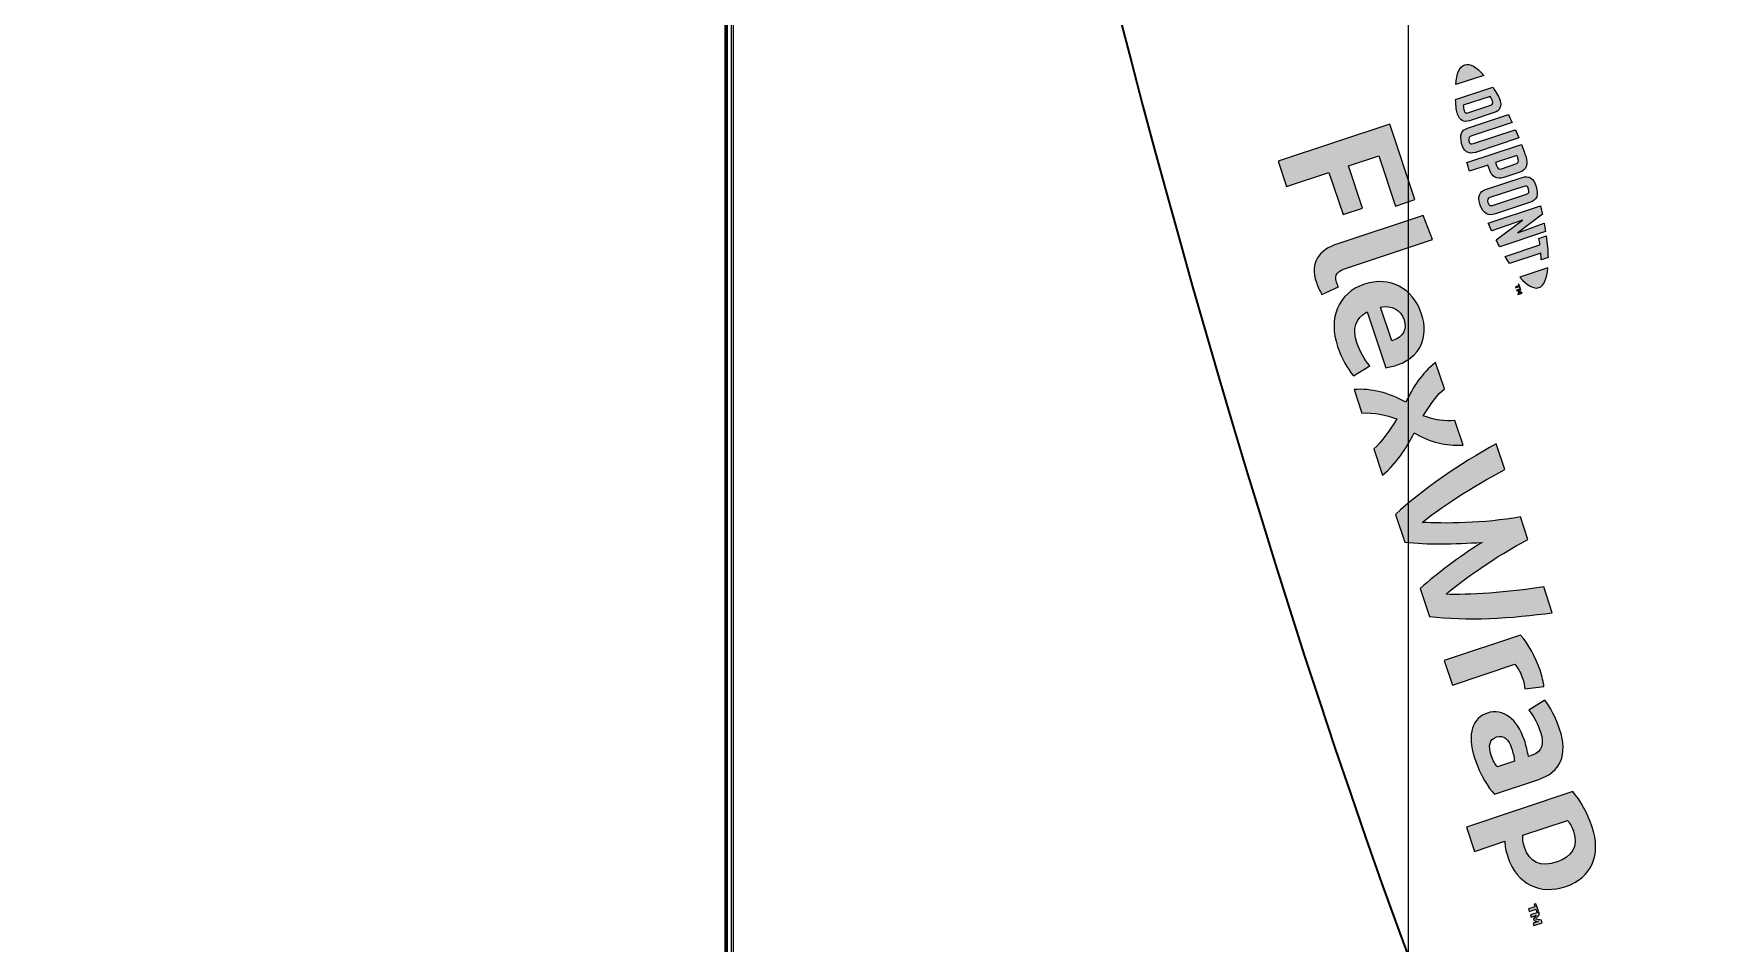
# Model space of a CAD drawing. Header units: inches. Extents: x -20.7 to 76.3, y -55.2 to 19.1.
# Drawn here: x -4.679 to -3.963, y 7.909 to 8.292 of the extents above; entities that cross this region are included whole.
import ezdxf

# ---------------------------------------------------------------- set-up
doc = ezdxf.new("R2010")
doc.units = ezdxf.units.IN
doc.header["$MEASUREMENT"] = 0
for name, color, linetype, lineweight in [('G-ANNO-TTLB', 7, 'Continuous', 0), ('LOGOS', 7, 'Continuous', 0), ('TYVEK', 7, 'Continuous', 0)]:
    doc.layers.add(name, color=color, linetype=linetype, lineweight=lineweight)

# ---------------------------------------------------------------- blocks, each defined once
blk = doc.blocks.new('Block_553')
at = {"layer": 'LOGOS', "true_color": 0x000000, "transparency": 33554687}
h = blk.add_hatch(color=18, dxfattribs=at)
h.dxf.hatch_style = 2
edge = h.paths.add_edge_path()
edge.add_spline(control_points=[(-4.1541, 8.23814), (-4.1541, 8.23814), (-4.10704, 8.2538), (-4.10704, 8.2538), (-4.10704, 8.2538), (-4.09644, 8.22198), (-4.09644, 8.22198), (-4.09644, 8.22198), (-4.10465, 8.21925), (-4.10465, 8.21925), (-4.10465, 8.21925), (-4.11168, 8.24039), (-4.11168, 8.24039), (-4.11168, 8.24039), (-4.12446, 8.23614), (-4.12446, 8.23614), (-4.12446, 8.23614), (-4.11854, 8.21836), (-4.11854, 8.21836), (-4.11854, 8.21836), (-4.12674, 8.21563), (-4.12674, 8.21563), (-4.12674, 8.21563), (-4.13266, 8.23341), (-4.13266, 8.23341), (-4.13266, 8.23341), (-4.15055, 8.22745), (-4.15055, 8.22745), (-4.15055, 8.22745), (-4.1541, 8.23814), (-4.1541, 8.23814)], knot_values=[0, 0, 0, 0, 1, 1, 1, 2, 2, 2, 3, 3, 3, 4, 4, 4, 5, 5, 5, 6, 6, 6, 7, 7, 7, 8, 8, 8, 9, 9, 9, 10, 10, 10, 10], degree=3, periodic=0)
h = blk.add_hatch(color=18, dxfattribs=at)
h.dxf.hatch_style = 2
edge = h.paths.add_edge_path()
edge.add_spline(control_points=[(-4.1253, 8.19312), (-4.12893, 8.19191), (-4.13053, 8.19022), (-4.12954, 8.18723), (-4.12929, 8.18648), (-4.12897, 8.18576), (-4.12862, 8.18513), (-4.12862, 8.18513), (-4.1357, 8.18194), (-4.1357, 8.18194), (-4.13644, 8.18327), (-4.13748, 8.1855), (-4.13797, 8.18699), (-4.14083, 8.19558), (-4.13694, 8.2007), (-4.12887, 8.20338), (-4.12887, 8.20338), (-4.09296, 8.21533), (-4.09296, 8.21533), (-4.09296, 8.21533), (-4.08899, 8.2052), (-4.08899, 8.2052), (-4.08899, 8.2052), (-4.1253, 8.19312), (-4.1253, 8.19312)], knot_values=[0, 0, 0, 0, 1, 1, 1, 2, 2, 2, 3, 3, 3, 4, 4, 4, 5, 5, 5, 6, 6, 6, 7, 7, 7, 8, 8, 8, 8], degree=3, periodic=0)
h = blk.add_hatch(color=18, dxfattribs=at)
h.dxf.hatch_style = 2
edge = h.paths.add_edge_path()
edge.add_spline(control_points=[(-4.11094, 8.17666), (-4.11094, 8.17666), (-4.10621, 8.16246), (-4.10621, 8.16246), (-4.10621, 8.16246), (-4.1054, 8.16273), (-4.1054, 8.16273), (-4.10164, 8.16399), (-4.09963, 8.16715), (-4.101, 8.17125), (-4.10244, 8.17559), (-4.10614, 8.17751), (-4.11094, 8.17666)], knot_values=[0, 0, 0, 0, 1, 1, 1, 2, 2, 2, 3, 3, 3, 4, 4, 4, 4], degree=3, periodic=0)
edge = h.paths.add_edge_path()
edge.add_spline(control_points=[(-4.12236, 8.14771), (-4.1248, 8.15055), (-4.12736, 8.15509), (-4.129, 8.16003), (-4.133, 8.17205), (-4.12888, 8.18255), (-4.11772, 8.18627), (-4.10703, 8.18983), (-4.09726, 8.1847), (-4.0936, 8.17372), (-4.09034, 8.16393), (-4.09446, 8.15542), (-4.10347, 8.15242), (-4.10548, 8.15175), (-4.10728, 8.15132), (-4.10868, 8.15102), (-4.10868, 8.15102), (-4.11653, 8.17463), (-4.11653, 8.17463), (-4.12159, 8.17187), (-4.12284, 8.16755), (-4.12085, 8.16158), (-4.11963, 8.15791), (-4.11772, 8.15465), (-4.11545, 8.15184), (-4.11545, 8.15184), (-4.12236, 8.14771), (-4.12236, 8.14771)], knot_values=[0, 0, 0, 0, 1, 1, 1, 2, 2, 2, 3, 3, 3, 4, 4, 4, 5, 5, 5, 6, 6, 6, 7, 7, 7, 8, 8, 8, 9, 9, 9, 9], degree=3, periodic=0)
h = blk.add_hatch(color=18, dxfattribs=at)
h.dxf.hatch_style = 2
edge = h.paths.add_edge_path()
edge.add_spline(control_points=[(-4.10028, 8.13656), (-4.09697, 8.14322), (-4.09365, 8.14872), (-4.08769, 8.15328), (-4.08769, 8.15328), (-4.08399, 8.14215), (-4.08399, 8.14215), (-4.08669, 8.14017), (-4.09017, 8.13536), (-4.09291, 8.1308), (-4.08829, 8.12926), (-4.08353, 8.12819), (-4.07959, 8.12892), (-4.07959, 8.12892), (-4.07611, 8.11846), (-4.07611, 8.11846), (-4.08375, 8.11808), (-4.08975, 8.11973), (-4.09679, 8.12361), (-4.10045, 8.11642), (-4.10393, 8.11119), (-4.11004, 8.10576), (-4.11004, 8.10576), (-4.11375, 8.11689), (-4.11375, 8.11689), (-4.1105, 8.11971), (-4.1067, 8.12513), (-4.10405, 8.12949), (-4.10869, 8.1311), (-4.11362, 8.13245), (-4.11874, 8.13191), (-4.11874, 8.13191), (-4.12208, 8.14192), (-4.12208, 8.14192), (-4.11446, 8.14238), (-4.10791, 8.14066), (-4.10028, 8.13656)], knot_values=[0, 0, 0, 0, 1, 1, 1, 2, 2, 2, 3, 3, 3, 4, 4, 4, 5, 5, 5, 6, 6, 6, 7, 7, 7, 8, 8, 8, 9, 9, 9, 10, 10, 10, 11, 11, 11, 12, 12, 12, 12], degree=3, periodic=0)
h = blk.add_hatch(color=18, dxfattribs=at)
h.dxf.hatch_style = 2
edge = h.paths.add_edge_path()
edge.add_spline(control_points=[(-4.04211, 8.05875), (-4.04211, 8.05875), (-4.03848, 8.04784), (-4.03848, 8.04784), (-4.0551, 8.04546), (-4.07523, 8.04424), (-4.09025, 8.04629), (-4.09025, 8.04629), (-4.09415, 8.05802), (-4.09415, 8.05802), (-4.08697, 8.06448), (-4.07818, 8.07106), (-4.06807, 8.07749), (-4.08004, 8.07666), (-4.09099, 8.07658), (-4.10064, 8.07752), (-4.10064, 8.07752), (-4.10455, 8.08925), (-4.10455, 8.08925), (-4.09363, 8.09952), (-4.0769, 8.11098), (-4.06216, 8.11896), (-4.06216, 8.11896), (-4.05855, 8.10813), (-4.05855, 8.10813), (-4.07197, 8.10109), (-4.08651, 8.0916), (-4.09336, 8.08592), (-4.08442, 8.08533), (-4.06729, 8.08547), (-4.05191, 8.08818), (-4.05191, 8.08818), (-4.04873, 8.07862), (-4.04873, 8.07862), (-4.06264, 8.0715), (-4.07649, 8.0615), (-4.08326, 8.05559), (-4.0744, 8.05522), (-4.05705, 8.05627), (-4.04211, 8.05875)], knot_values=[0, 0, 0, 0, 1, 1, 1, 2, 2, 2, 3, 3, 3, 4, 4, 4, 5, 5, 5, 6, 6, 6, 7, 7, 7, 8, 8, 8, 9, 9, 9, 10, 10, 10, 11, 11, 11, 12, 12, 12, 13, 13, 13, 13], degree=3, periodic=0)
h = blk.add_hatch(color=18, dxfattribs=at)
h.dxf.hatch_style = 2
edge = h.paths.add_edge_path()
edge.add_spline(control_points=[(-4.04365, 8.02363), (-4.04275, 8.02094), (-4.04218, 8.01831), (-4.04201, 8.01671), (-4.04201, 8.01671), (-4.05011, 8.01567), (-4.05011, 8.01567), (-4.05013, 8.01708), (-4.05052, 8.01869), (-4.05104, 8.02026), (-4.05196, 8.02302), (-4.05305, 8.02473), (-4.05425, 8.02608), (-4.05425, 8.02608), (-4.0806, 8.01731), (-4.0806, 8.01731), (-4.0806, 8.01731), (-4.08403, 8.02762), (-4.08403, 8.02762), (-4.08403, 8.02762), (-4.05183, 8.03834), (-4.05183, 8.03834), (-4.04867, 8.03491), (-4.04544, 8.02901), (-4.04365, 8.02363)], knot_values=[0, 0, 0, 0, 1, 1, 1, 2, 2, 2, 3, 3, 3, 4, 4, 4, 5, 5, 5, 6, 6, 6, 7, 7, 7, 8, 8, 8, 8], degree=3, periodic=0)
h = blk.add_hatch(color=18, dxfattribs=at)
h.dxf.hatch_style = 2
edge = h.paths.add_edge_path()
edge.add_spline(control_points=[(-4.0616, 7.98289), (-4.0616, 7.98289), (-4.05441, 7.98528), (-4.05441, 7.98528), (-4.05464, 7.98711), (-4.05504, 7.98897), (-4.05564, 7.99076), (-4.05678, 7.9942), (-4.05888, 7.99649), (-4.06204, 7.99544), (-4.06487, 7.9945), (-4.0656, 7.99176), (-4.06428, 7.9878), (-4.06354, 7.98556), (-4.06251, 7.98383), (-4.0616, 7.98289)], knot_values=[0, 0, 0, 0, 1, 1, 1, 2, 2, 2, 3, 3, 3, 4, 4, 4, 5, 5, 5, 5], degree=3, periodic=0)
edge = h.paths.add_edge_path()
edge.add_spline(control_points=[(-4.07129, 7.98663), (-4.07469, 7.99687), (-4.07191, 8.00352), (-4.06585, 8.00554), (-4.0592, 8.00775), (-4.05328, 8.003), (-4.05023, 7.99406), (-4.04954, 7.99196), (-4.04891, 7.98919), (-4.04856, 7.98723), (-4.04856, 7.98723), (-4.04694, 7.98777), (-4.04694, 7.98777), (-4.04284, 7.98913), (-4.04176, 7.99239), (-4.04343, 7.9974), (-4.04452, 8.00069), (-4.04616, 8.00404), (-4.04833, 8.00672), (-4.04833, 8.00672), (-4.04169, 8.01101), (-4.04169, 8.01101), (-4.03941, 8.0082), (-4.03688, 8.00331), (-4.03537, 7.99876), (-4.03171, 7.98777), (-4.03514, 7.98058), (-4.04422, 7.97755), (-4.04422, 7.97755), (-4.06291, 7.97133), (-4.06291, 7.97133), (-4.06534, 7.97393), (-4.0688, 7.97916), (-4.07129, 7.98663)], knot_values=[0, 0, 0, 0, 1, 1, 1, 2, 2, 2, 3, 3, 3, 4, 4, 4, 5, 5, 5, 6, 6, 6, 7, 7, 7, 8, 8, 8, 9, 9, 9, 10, 10, 10, 11, 11, 11, 11], degree=3, periodic=0)
h = blk.add_hatch(color=18, dxfattribs=at)
h.dxf.hatch_style = 2
edge = h.paths.add_edge_path()
edge.add_spline(control_points=[(-4.05022, 7.94892), (-4.04803, 7.94234), (-4.04338, 7.94049), (-4.03646, 7.9428), (-4.03041, 7.94481), (-4.02732, 7.94899), (-4.02958, 7.95579), (-4.0302, 7.95766), (-4.03099, 7.95889), (-4.03205, 7.96028), (-4.03205, 7.96028), (-4.05087, 7.95401), (-4.05087, 7.95401), (-4.05094, 7.95242), (-4.05094, 7.95109), (-4.05022, 7.94892)], knot_values=[0, 0, 0, 0, 1, 1, 1, 2, 2, 2, 3, 3, 3, 4, 4, 4, 5, 5, 5, 5], degree=3, periodic=0)
edge = h.paths.add_edge_path()
edge.add_spline(control_points=[(-4.05725, 7.94492), (-4.05812, 7.94753), (-4.05845, 7.94942), (-4.05847, 7.95148), (-4.05847, 7.95148), (-4.07124, 7.94723), (-4.07124, 7.94723), (-4.07124, 7.94723), (-4.07465, 7.95747), (-4.07465, 7.95747), (-4.07465, 7.95747), (-4.0298, 7.97239), (-4.0298, 7.97239), (-4.02664, 7.96872), (-4.02351, 7.96312), (-4.02174, 7.95782), (-4.01766, 7.94557), (-4.02195, 7.93601), (-4.03271, 7.93243), (-4.04373, 7.92876), (-4.05337, 7.93326), (-4.05725, 7.94492)], knot_values=[0, 0, 0, 0, 1, 1, 1, 2, 2, 2, 3, 3, 3, 4, 4, 4, 5, 5, 5, 6, 6, 6, 7, 7, 7, 7], degree=3, periodic=0)
h = blk.add_hatch(color=18, dxfattribs=at)
h.dxf.hatch_style = 2
edge = h.paths.add_edge_path()
edge.add_spline(control_points=[(-4.04386, 7.92054), (-4.04455, 7.91989), (-4.04503, 7.91933), (-4.04548, 7.91868), (-4.04473, 7.91844), (-4.04403, 7.91833), (-4.04309, 7.91823), (-4.04309, 7.91823), (-4.04273, 7.91716), (-4.04273, 7.91716), (-4.04273, 7.91716), (-4.04621, 7.916), (-4.04621, 7.916), (-4.04621, 7.916), (-4.04652, 7.91694), (-4.04652, 7.91694), (-4.04652, 7.91694), (-4.04492, 7.91747), (-4.04492, 7.91747), (-4.04492, 7.91747), (-4.04436, 7.9176), (-4.04436, 7.9176), (-4.04498, 7.91773), (-4.04565, 7.9179), (-4.04619, 7.91807), (-4.04619, 7.91807), (-4.04643, 7.91879), (-4.04643, 7.91879), (-4.04609, 7.91926), (-4.04565, 7.91981), (-4.04522, 7.9203), (-4.04522, 7.9203), (-4.04578, 7.92006), (-4.04578, 7.92006), (-4.04578, 7.92006), (-4.04738, 7.91953), (-4.04738, 7.91953), (-4.04738, 7.91953), (-4.04769, 7.92046), (-4.04769, 7.92046), (-4.04769, 7.92046), (-4.04422, 7.92162), (-4.04422, 7.92162), (-4.04422, 7.92162), (-4.04386, 7.92054), (-4.04386, 7.92054)], knot_values=[0, 0, 0, 0, 1, 1, 1, 2, 2, 2, 3, 3, 3, 4, 4, 4, 5, 5, 5, 6, 6, 6, 7, 7, 7, 8, 8, 8, 9, 9, 9, 10, 10, 10, 11, 11, 11, 12, 12, 12, 13, 13, 13, 14, 14, 14, 15, 15, 15, 15], degree=3, periodic=0)
edge = h.paths.add_edge_path()
edge.add_spline(control_points=[(-4.04582, 7.92387), (-4.04582, 7.92387), (-4.04617, 7.92491), (-4.04617, 7.92491), (-4.04617, 7.92491), (-4.0454, 7.92517), (-4.0454, 7.92517), (-4.0454, 7.92517), (-4.04436, 7.92205), (-4.04436, 7.92205), (-4.04436, 7.92205), (-4.04513, 7.92179), (-4.04513, 7.92179), (-4.04513, 7.92179), (-4.04548, 7.92283), (-4.04548, 7.92283), (-4.04548, 7.92283), (-4.04818, 7.92193), (-4.04818, 7.92193), (-4.04818, 7.92193), (-4.04853, 7.92297), (-4.04853, 7.92297), (-4.04853, 7.92297), (-4.04582, 7.92387), (-4.04582, 7.92387)], knot_values=[0, 0, 0, 0, 1, 1, 1, 2, 2, 2, 3, 3, 3, 4, 4, 4, 5, 5, 5, 6, 6, 6, 7, 7, 7, 8, 8, 8, 8], degree=3, periodic=0)
at = {"layer": 'LOGOS'}
for points, knots in [([(-4.1541, 8.23814), (-4.1541, 8.23814), (-4.10704, 8.2538), (-4.10704, 8.2538), (-4.10704, 8.2538), (-4.09644, 8.22198), (-4.09644, 8.22198), (-4.09644, 8.22198), (-4.10465, 8.21925), (-4.10465, 8.21925), (-4.10465, 8.21925), (-4.11168, 8.24039), (-4.11168, 8.24039), (-4.11168, 8.24039), (-4.12446, 8.23614), (-4.12446, 8.23614), (-4.12446, 8.23614), (-4.11854, 8.21836), (-4.11854, 8.21836), (-4.11854, 8.21836), (-4.12674, 8.21563), (-4.12674, 8.21563), (-4.12674, 8.21563), (-4.13266, 8.23341), (-4.13266, 8.23341), (-4.13266, 8.23341), (-4.15055, 8.22745), (-4.15055, 8.22745), (-4.15055, 8.22745), (-4.1541, 8.23814), (-4.1541, 8.23814)], [0, 0, 0, 0, 1, 1, 1, 2, 2, 2, 3, 3, 3, 4, 4, 4, 5, 5, 5, 6, 6, 6, 7, 7, 7, 8, 8, 8, 9, 9, 9, 10, 10, 10, 10]), ([(-4.1253, 8.19312), (-4.12893, 8.19191), (-4.13053, 8.19022), (-4.12954, 8.18723), (-4.12929, 8.18648), (-4.12897, 8.18576), (-4.12862, 8.18513), (-4.12862, 8.18513), (-4.1357, 8.18194), (-4.1357, 8.18194), (-4.13644, 8.18327), (-4.13748, 8.1855), (-4.13797, 8.18699), (-4.14083, 8.19558), (-4.13694, 8.2007), (-4.12887, 8.20338), (-4.12887, 8.20338), (-4.09296, 8.21533), (-4.09296, 8.21533), (-4.09296, 8.21533), (-4.08899, 8.2052), (-4.08899, 8.2052), (-4.08899, 8.2052), (-4.1253, 8.19312), (-4.1253, 8.19312)], [0, 0, 0, 0, 1, 1, 1, 2, 2, 2, 3, 3, 3, 4, 4, 4, 5, 5, 5, 6, 6, 6, 7, 7, 7, 8, 8, 8, 8]), ([(-4.12236, 8.14771), (-4.1248, 8.15055), (-4.12736, 8.15509), (-4.129, 8.16003), (-4.133, 8.17205), (-4.12888, 8.18255), (-4.11772, 8.18627), (-4.10703, 8.18983), (-4.09726, 8.1847), (-4.0936, 8.17372), (-4.09034, 8.16393), (-4.09446, 8.15542), (-4.10347, 8.15242), (-4.10548, 8.15175), (-4.10728, 8.15132), (-4.10868, 8.15102), (-4.10868, 8.15102), (-4.11653, 8.17463), (-4.11653, 8.17463), (-4.12159, 8.17187), (-4.12284, 8.16755), (-4.12085, 8.16158), (-4.11963, 8.15791), (-4.11772, 8.15465), (-4.11545, 8.15184), (-4.11545, 8.15184), (-4.12236, 8.14771), (-4.12236, 8.14771)], [0, 0, 0, 0, 1, 1, 1, 2, 2, 2, 3, 3, 3, 4, 4, 4, 5, 5, 5, 6, 6, 6, 7, 7, 7, 8, 8, 8, 9, 9, 9, 9]), ([(-4.11094, 8.17666), (-4.11094, 8.17666), (-4.10621, 8.16246), (-4.10621, 8.16246), (-4.10621, 8.16246), (-4.1054, 8.16273), (-4.1054, 8.16273), (-4.10164, 8.16399), (-4.09963, 8.16715), (-4.101, 8.17125), (-4.10244, 8.17559), (-4.10614, 8.17751), (-4.11094, 8.17666)], [0, 0, 0, 0, 1, 1, 1, 2, 2, 2, 3, 3, 3, 4, 4, 4, 4]), ([(-4.10028, 8.13656), (-4.09697, 8.14322), (-4.09365, 8.14872), (-4.08769, 8.15328), (-4.08769, 8.15328), (-4.08399, 8.14215), (-4.08399, 8.14215), (-4.08669, 8.14017), (-4.09017, 8.13536), (-4.09291, 8.1308), (-4.08829, 8.12926), (-4.08353, 8.12819), (-4.07959, 8.12892), (-4.07959, 8.12892), (-4.07611, 8.11846), (-4.07611, 8.11846), (-4.08375, 8.11808), (-4.08975, 8.11973), (-4.09679, 8.12361), (-4.10045, 8.11642), (-4.10393, 8.11119), (-4.11004, 8.10576), (-4.11004, 8.10576), (-4.11375, 8.11689), (-4.11375, 8.11689), (-4.1105, 8.11971), (-4.1067, 8.12513), (-4.10405, 8.12949), (-4.10869, 8.1311), (-4.11362, 8.13245), (-4.11874, 8.13191), (-4.11874, 8.13191), (-4.12208, 8.14192), (-4.12208, 8.14192), (-4.11446, 8.14238), (-4.10791, 8.14066), (-4.10028, 8.13656)], [0, 0, 0, 0, 1, 1, 1, 2, 2, 2, 3, 3, 3, 4, 4, 4, 5, 5, 5, 6, 6, 6, 7, 7, 7, 8, 8, 8, 9, 9, 9, 10, 10, 10, 11, 11, 11, 12, 12, 12, 12]), ([(-4.04211, 8.05875), (-4.04211, 8.05875), (-4.03848, 8.04784), (-4.03848, 8.04784), (-4.0551, 8.04546), (-4.07523, 8.04424), (-4.09025, 8.04629), (-4.09025, 8.04629), (-4.09415, 8.05802), (-4.09415, 8.05802), (-4.08697, 8.06448), (-4.07818, 8.07106), (-4.06807, 8.07749), (-4.08004, 8.07666), (-4.09099, 8.07658), (-4.10064, 8.07752), (-4.10064, 8.07752), (-4.10455, 8.08925), (-4.10455, 8.08925), (-4.09363, 8.09952), (-4.0769, 8.11098), (-4.06216, 8.11896), (-4.06216, 8.11896), (-4.05855, 8.10813), (-4.05855, 8.10813), (-4.07197, 8.10109), (-4.08651, 8.0916), (-4.09336, 8.08592), (-4.08442, 8.08533), (-4.06729, 8.08547), (-4.05191, 8.08818), (-4.05191, 8.08818), (-4.04873, 8.07862), (-4.04873, 8.07862), (-4.06264, 8.0715), (-4.07649, 8.0615), (-4.08326, 8.05559), (-4.0744, 8.05522), (-4.05705, 8.05627), (-4.04211, 8.05875)], [0, 0, 0, 0, 1, 1, 1, 2, 2, 2, 3, 3, 3, 4, 4, 4, 5, 5, 5, 6, 6, 6, 7, 7, 7, 8, 8, 8, 9, 9, 9, 10, 10, 10, 11, 11, 11, 12, 12, 12, 13, 13, 13, 13]), ([(-4.04365, 8.02363), (-4.04275, 8.02094), (-4.04218, 8.01831), (-4.04201, 8.01671), (-4.04201, 8.01671), (-4.05011, 8.01567), (-4.05011, 8.01567), (-4.05013, 8.01708), (-4.05052, 8.01869), (-4.05104, 8.02026), (-4.05196, 8.02302), (-4.05305, 8.02473), (-4.05425, 8.02608), (-4.05425, 8.02608), (-4.0806, 8.01731), (-4.0806, 8.01731), (-4.0806, 8.01731), (-4.08403, 8.02762), (-4.08403, 8.02762), (-4.08403, 8.02762), (-4.05183, 8.03834), (-4.05183, 8.03834), (-4.04867, 8.03491), (-4.04544, 8.02901), (-4.04365, 8.02363)], [0, 0, 0, 0, 1, 1, 1, 2, 2, 2, 3, 3, 3, 4, 4, 4, 5, 5, 5, 6, 6, 6, 7, 7, 7, 8, 8, 8, 8]), ([(-4.07129, 7.98663), (-4.07469, 7.99687), (-4.07191, 8.00352), (-4.06585, 8.00554), (-4.0592, 8.00775), (-4.05328, 8.003), (-4.05023, 7.99406), (-4.04954, 7.99196), (-4.04891, 7.98919), (-4.04856, 7.98723), (-4.04856, 7.98723), (-4.04694, 7.98777), (-4.04694, 7.98777), (-4.04284, 7.98913), (-4.04176, 7.99239), (-4.04343, 7.9974), (-4.04452, 8.00069), (-4.04616, 8.00404), (-4.04833, 8.00672), (-4.04833, 8.00672), (-4.04169, 8.01101), (-4.04169, 8.01101), (-4.03941, 8.0082), (-4.03688, 8.00331), (-4.03537, 7.99876), (-4.03171, 7.98777), (-4.03514, 7.98058), (-4.04422, 7.97755), (-4.04422, 7.97755), (-4.06291, 7.97133), (-4.06291, 7.97133), (-4.06534, 7.97393), (-4.0688, 7.97916), (-4.07129, 7.98663)], [0, 0, 0, 0, 1, 1, 1, 2, 2, 2, 3, 3, 3, 4, 4, 4, 5, 5, 5, 6, 6, 6, 7, 7, 7, 8, 8, 8, 9, 9, 9, 10, 10, 10, 11, 11, 11, 11]), ([(-4.0616, 7.98289), (-4.0616, 7.98289), (-4.05441, 7.98528), (-4.05441, 7.98528), (-4.05464, 7.98711), (-4.05504, 7.98897), (-4.05564, 7.99076), (-4.05678, 7.9942), (-4.05888, 7.99649), (-4.06204, 7.99544), (-4.06487, 7.9945), (-4.0656, 7.99176), (-4.06428, 7.9878), (-4.06354, 7.98556), (-4.06251, 7.98383), (-4.0616, 7.98289)], [0, 0, 0, 0, 1, 1, 1, 2, 2, 2, 3, 3, 3, 4, 4, 4, 5, 5, 5, 5]), ([(-4.05725, 7.94492), (-4.05812, 7.94753), (-4.05845, 7.94942), (-4.05847, 7.95148), (-4.05847, 7.95148), (-4.07124, 7.94723), (-4.07124, 7.94723), (-4.07124, 7.94723), (-4.07465, 7.95747), (-4.07465, 7.95747), (-4.07465, 7.95747), (-4.0298, 7.97239), (-4.0298, 7.97239), (-4.02664, 7.96872), (-4.02351, 7.96312), (-4.02174, 7.95782), (-4.01766, 7.94557), (-4.02195, 7.93601), (-4.03271, 7.93243), (-4.04373, 7.92876), (-4.05337, 7.93326), (-4.05725, 7.94492)], [0, 0, 0, 0, 1, 1, 1, 2, 2, 2, 3, 3, 3, 4, 4, 4, 5, 5, 5, 6, 6, 6, 7, 7, 7, 7]), ([(-4.05022, 7.94892), (-4.04803, 7.94234), (-4.04338, 7.94049), (-4.03646, 7.9428), (-4.03041, 7.94481), (-4.02732, 7.94899), (-4.02958, 7.95579), (-4.0302, 7.95766), (-4.03099, 7.95889), (-4.03205, 7.96028), (-4.03205, 7.96028), (-4.05087, 7.95401), (-4.05087, 7.95401), (-4.05094, 7.95242), (-4.05094, 7.95109), (-4.05022, 7.94892)], [0, 0, 0, 0, 1, 1, 1, 2, 2, 2, 3, 3, 3, 4, 4, 4, 5, 5, 5, 5]), ([(-4.04582, 7.92387), (-4.04582, 7.92387), (-4.04617, 7.92491), (-4.04617, 7.92491), (-4.04617, 7.92491), (-4.0454, 7.92517), (-4.0454, 7.92517), (-4.0454, 7.92517), (-4.04436, 7.92205), (-4.04436, 7.92205), (-4.04436, 7.92205), (-4.04513, 7.92179), (-4.04513, 7.92179), (-4.04513, 7.92179), (-4.04548, 7.92283), (-4.04548, 7.92283), (-4.04548, 7.92283), (-4.04818, 7.92193), (-4.04818, 7.92193), (-4.04818, 7.92193), (-4.04853, 7.92297), (-4.04853, 7.92297), (-4.04853, 7.92297), (-4.04582, 7.92387), (-4.04582, 7.92387)], [0, 0, 0, 0, 1, 1, 1, 2, 2, 2, 3, 3, 3, 4, 4, 4, 5, 5, 5, 6, 6, 6, 7, 7, 7, 8, 8, 8, 8]), ([(-4.04386, 7.92054), (-4.04455, 7.91989), (-4.04503, 7.91933), (-4.04548, 7.91868), (-4.04473, 7.91844), (-4.04403, 7.91833), (-4.04309, 7.91823), (-4.04309, 7.91823), (-4.04273, 7.91716), (-4.04273, 7.91716), (-4.04273, 7.91716), (-4.04621, 7.916), (-4.04621, 7.916), (-4.04621, 7.916), (-4.04652, 7.91694), (-4.04652, 7.91694), (-4.04652, 7.91694), (-4.04492, 7.91747), (-4.04492, 7.91747), (-4.04492, 7.91747), (-4.04436, 7.9176), (-4.04436, 7.9176), (-4.04498, 7.91773), (-4.04565, 7.9179), (-4.04619, 7.91807), (-4.04619, 7.91807), (-4.04643, 7.91879), (-4.04643, 7.91879), (-4.04609, 7.91926), (-4.04565, 7.91981), (-4.04522, 7.9203), (-4.04522, 7.9203), (-4.04578, 7.92006), (-4.04578, 7.92006), (-4.04578, 7.92006), (-4.04738, 7.91953), (-4.04738, 7.91953), (-4.04738, 7.91953), (-4.04769, 7.92046), (-4.04769, 7.92046), (-4.04769, 7.92046), (-4.04422, 7.92162), (-4.04422, 7.92162), (-4.04422, 7.92162), (-4.04386, 7.92054), (-4.04386, 7.92054)], [0, 0, 0, 0, 1, 1, 1, 2, 2, 2, 3, 3, 3, 4, 4, 4, 5, 5, 5, 6, 6, 6, 7, 7, 7, 8, 8, 8, 9, 9, 9, 10, 10, 10, 11, 11, 11, 12, 12, 12, 13, 13, 13, 14, 14, 14, 15, 15, 15, 15])]:
    blk.add_open_spline(points, degree=3, knots=knots, dxfattribs=at)
blk = doc.blocks.new('Block_554')
at = {"layer": 'LOGOS', "true_color": 0x000000, "transparency": 33554687}
h = blk.add_hatch(color=18, dxfattribs=at)
h.dxf.hatch_style = 2
edge = h.paths.add_edge_path()
edge.add_spline(control_points=[(-4.0754, 8.2788), (-4.07757, 8.27808), (-4.07882, 8.27507), (-4.0792, 8.27042), (-4.0792, 8.27042), (-4.06739, 8.27435), (-4.06739, 8.27435), (-4.07047, 8.27785), (-4.07326, 8.27951), (-4.0754, 8.2788)], knot_values=[0, 0, 0, 0, 1, 1, 1, 2, 2, 2, 3, 3, 3, 3], degree=3, periodic=0)
h = blk.add_hatch(color=18, dxfattribs=at)
h.dxf.hatch_style = 2
edge = h.paths.add_edge_path()
edge.add_spline(control_points=[(-4.07403, 8.25855), (-4.07493, 8.25825), (-4.07544, 8.25875), (-4.07568, 8.25948), (-4.07586, 8.26004), (-4.07597, 8.26097), (-4.07603, 8.26174), (-4.07603, 8.26174), (-4.06473, 8.2655), (-4.06473, 8.2655), (-4.06433, 8.26484), (-4.06386, 8.26404), (-4.06367, 8.26347), (-4.06343, 8.26275), (-4.06353, 8.26205), (-4.06443, 8.26174), (-4.06443, 8.26174), (-4.07403, 8.25855), (-4.07403, 8.25855)], knot_values=[0, 0, 0, 0, 1, 1, 1, 2, 2, 2, 3, 3, 3, 4, 4, 4, 5, 5, 5, 6, 6, 6, 6], degree=3, periodic=0)
edge = h.paths.add_edge_path()
edge.add_spline(control_points=[(-4.06056, 8.26398), (-4.06094, 8.26512), (-4.06178, 8.26666), (-4.0636, 8.26935), (-4.0636, 8.26935), (-4.07926, 8.26414), (-4.07926, 8.26414), (-4.0791, 8.26129), (-4.07885, 8.25916), (-4.07847, 8.25802), (-4.0776, 8.2554), (-4.07567, 8.2544), (-4.07335, 8.25517), (-4.07335, 8.25517), (-4.06295, 8.25863), (-4.06295, 8.25863), (-4.06064, 8.2594), (-4.05968, 8.26136), (-4.06056, 8.26398)], knot_values=[0, 0, 0, 0, 1, 1, 1, 2, 2, 2, 3, 3, 3, 4, 4, 4, 5, 5, 5, 6, 6, 6, 6], degree=3, periodic=0)
h = blk.add_hatch(color=18, dxfattribs=at)
h.dxf.hatch_style = 2
edge = h.paths.add_edge_path()
edge.add_spline(control_points=[(-4.07174, 8.24556), (-4.07265, 8.24526), (-4.07334, 8.24541), (-4.07362, 8.24672), (-4.0739, 8.24799), (-4.07354, 8.24848), (-4.07246, 8.24884), (-4.07246, 8.24884), (-4.05542, 8.25451), (-4.05542, 8.25451), (-4.05577, 8.25531), (-4.05661, 8.25706), (-4.05697, 8.25781), (-4.05697, 8.25781), (-4.07421, 8.25207), (-4.07421, 8.25207), (-4.07696, 8.25115), (-4.07754, 8.24931), (-4.07673, 8.24568), (-4.07599, 8.24235), (-4.07387, 8.24087), (-4.07082, 8.24189), (-4.07082, 8.24189), (-4.05261, 8.24795), (-4.05261, 8.24795), (-4.05286, 8.24861), (-4.05377, 8.25076), (-4.05407, 8.25144), (-4.05407, 8.25144), (-4.07174, 8.24556), (-4.07174, 8.24556)], knot_values=[0, 0, 0, 0, 1, 1, 1, 2, 2, 2, 3, 3, 3, 4, 4, 4, 5, 5, 5, 6, 6, 6, 7, 7, 7, 8, 8, 8, 9, 9, 9, 10, 10, 10, 10], degree=3, periodic=0)
h = blk.add_hatch(color=18, dxfattribs=at)
h.dxf.hatch_style = 2
edge = h.paths.add_edge_path()
edge.add_spline(control_points=[(-4.05991, 8.235), (-4.0609, 8.23467), (-4.06152, 8.23489), (-4.06201, 8.23634), (-4.06201, 8.23634), (-4.06243, 8.2376), (-4.06243, 8.2376), (-4.06243, 8.2376), (-4.05338, 8.24061), (-4.05338, 8.24061), (-4.05317, 8.24006), (-4.05306, 8.23976), (-4.05295, 8.23943), (-4.05243, 8.23785), (-4.05286, 8.23735), (-4.05386, 8.23701), (-4.05386, 8.23701), (-4.05991, 8.235), (-4.05991, 8.235)], knot_values=[0, 0, 0, 0, 1, 1, 1, 2, 2, 2, 3, 3, 3, 4, 4, 4, 5, 5, 5, 6, 6, 6, 6], degree=3, periodic=0)
edge = h.paths.add_edge_path()
edge.add_spline(control_points=[(-4.04968, 8.24028), (-4.04989, 8.24091), (-4.05071, 8.24315), (-4.05152, 8.24521), (-4.05152, 8.24521), (-4.07446, 8.23757), (-4.07446, 8.23757), (-4.07426, 8.23685), (-4.07372, 8.23496), (-4.07341, 8.23394), (-4.07341, 8.23394), (-4.06562, 8.23654), (-4.06562, 8.23654), (-4.06562, 8.23654), (-4.06515, 8.23513), (-4.06515, 8.23513), (-4.06389, 8.23139), (-4.06186, 8.23033), (-4.05895, 8.2313), (-4.05895, 8.2313), (-4.05219, 8.23355), (-4.05219, 8.23355), (-4.04934, 8.2345), (-4.0485, 8.23673), (-4.04968, 8.24028)], knot_values=[0, 0, 0, 0, 1, 1, 1, 2, 2, 2, 3, 3, 3, 4, 4, 4, 5, 5, 5, 6, 6, 6, 7, 7, 7, 8, 8, 8, 8], degree=3, periodic=0)
h = blk.add_hatch(color=18, dxfattribs=at)
h.dxf.hatch_style = 2
edge = h.paths.add_edge_path()
edge.add_spline(control_points=[(-4.06366, 8.21954), (-4.06457, 8.21924), (-4.06515, 8.21942), (-4.06561, 8.22068), (-4.06608, 8.22197), (-4.06569, 8.22249), (-4.06475, 8.2228), (-4.06475, 8.2228), (-4.05045, 8.22756), (-4.05045, 8.22756), (-4.04951, 8.22788), (-4.04887, 8.2277), (-4.04847, 8.22638), (-4.04808, 8.2251), (-4.04846, 8.2246), (-4.04936, 8.2243), (-4.04936, 8.2243), (-4.06366, 8.21954), (-4.06366, 8.21954)], knot_values=[0, 0, 0, 0, 1, 1, 1, 2, 2, 2, 3, 3, 3, 4, 4, 4, 5, 5, 5, 6, 6, 6, 6], degree=3, periodic=0)
edge = h.paths.add_edge_path()
edge.add_spline(control_points=[(-4.04526, 8.22745), (-4.04623, 8.23081), (-4.0482, 8.23235), (-4.05122, 8.23135), (-4.05122, 8.23135), (-4.06623, 8.22635), (-4.06623, 8.22635), (-4.06942, 8.22529), (-4.07013, 8.22306), (-4.06883, 8.2196), (-4.06755, 8.21622), (-4.06578, 8.21482), (-4.06239, 8.21595), (-4.06239, 8.21595), (-4.04807, 8.22071), (-4.04807, 8.22071), (-4.04484, 8.22179), (-4.04422, 8.22379), (-4.04526, 8.22745)], knot_values=[0, 0, 0, 0, 1, 1, 1, 2, 2, 2, 3, 3, 3, 4, 4, 4, 5, 5, 5, 6, 6, 6, 6], degree=3, periodic=0)
h = blk.add_hatch(color=18, dxfattribs=at)
h.dxf.hatch_style = 2
edge = h.paths.add_edge_path()
edge.add_spline(control_points=[(-4.053, 8.20803), (-4.053, 8.20803), (-4.04266, 8.21589), (-4.04266, 8.21589), (-4.04289, 8.21701), (-4.04319, 8.21836), (-4.04344, 8.2194), (-4.04344, 8.2194), (-4.06546, 8.21207), (-4.06546, 8.21207), (-4.06516, 8.21138), (-4.06438, 8.20964), (-4.06396, 8.20874), (-4.06396, 8.20874), (-4.05108, 8.21334), (-4.05108, 8.21334), (-4.05108, 8.21334), (-4.06215, 8.20499), (-4.06215, 8.20499), (-4.06172, 8.20414), (-4.06108, 8.2029), (-4.06065, 8.20209), (-4.06065, 8.20209), (-4.04131, 8.20853), (-4.04131, 8.20853), (-4.04145, 8.20948), (-4.04174, 8.21118), (-4.04189, 8.212), (-4.04189, 8.212), (-4.053, 8.20803), (-4.053, 8.20803)], knot_values=[0, 0, 0, 0, 1, 1, 1, 2, 2, 2, 3, 3, 3, 4, 4, 4, 5, 5, 5, 6, 6, 6, 7, 7, 7, 8, 8, 8, 9, 9, 9, 10, 10, 10, 10], degree=3, periodic=0)
h = blk.add_hatch(color=18, dxfattribs=at)
h.dxf.hatch_style = 2
edge = h.paths.add_edge_path()
edge.add_spline(control_points=[(-4.0441, 8.20563), (-4.04395, 8.2047), (-4.04382, 8.20377), (-4.0437, 8.20286), (-4.0437, 8.20286), (-4.05834, 8.19799), (-4.05834, 8.19799), (-4.05791, 8.19726), (-4.05709, 8.19592), (-4.0565, 8.19504), (-4.0565, 8.19504), (-4.04332, 8.19943), (-4.04332, 8.19943), (-4.04323, 8.19842), (-4.04316, 8.19747), (-4.0431, 8.1966), (-4.0431, 8.1966), (-4.04027, 8.19754), (-4.04027, 8.19754), (-4.04032, 8.20034), (-4.04058, 8.20327), (-4.04104, 8.20665), (-4.04104, 8.20665), (-4.0441, 8.20563), (-4.0441, 8.20563)], knot_values=[0, 0, 0, 0, 1, 1, 1, 2, 2, 2, 3, 3, 3, 4, 4, 4, 5, 5, 5, 6, 6, 6, 7, 7, 7, 8, 8, 8, 8], degree=3, periodic=0)
h = blk.add_hatch(color=18, dxfattribs=at)
h.dxf.hatch_style = 2
edge = h.paths.add_edge_path()
edge.add_spline(control_points=[(-4.04414, 8.18486), (-4.0463, 8.18414), (-4.04911, 8.1858), (-4.0522, 8.1893), (-4.0522, 8.1893), (-4.04038, 8.19323), (-4.04038, 8.19323), (-4.04076, 8.18858), (-4.04199, 8.18557), (-4.04414, 8.18486)], knot_values=[0, 0, 0, 0, 1, 1, 1, 2, 2, 2, 3, 3, 3, 3], degree=3, periodic=0)
h = blk.add_hatch(color=18, dxfattribs=at)
h.dxf.hatch_style = 2
edge = h.paths.add_edge_path()
edge.add_spline(control_points=[(-4.05188, 8.1844), (-4.05188, 8.1844), (-4.05175, 8.18401), (-4.05175, 8.18401), (-4.05175, 8.18401), (-4.05237, 8.18317), (-4.05237, 8.18317), (-4.05237, 8.18317), (-4.05137, 8.18287), (-4.05137, 8.18287), (-4.05137, 8.18287), (-4.05125, 8.18249), (-4.05125, 8.18249), (-4.05125, 8.18249), (-4.05295, 8.18193), (-4.05295, 8.18193), (-4.05295, 8.18193), (-4.05307, 8.18228), (-4.05307, 8.18228), (-4.05307, 8.18228), (-4.05186, 8.18268), (-4.05186, 8.18268), (-4.05186, 8.18268), (-4.05287, 8.18299), (-4.05287, 8.18299), (-4.05287, 8.18299), (-4.05288, 8.18303), (-4.05288, 8.18303), (-4.05288, 8.18303), (-4.05226, 8.18388), (-4.05226, 8.18388), (-4.05226, 8.18388), (-4.05347, 8.18348), (-4.05347, 8.18348), (-4.05347, 8.18348), (-4.05359, 8.18383), (-4.05359, 8.18383), (-4.05359, 8.18383), (-4.05188, 8.1844), (-4.05188, 8.1844)], knot_values=[0, 0, 0, 0, 1, 1, 1, 2, 2, 2, 3, 3, 3, 4, 4, 4, 5, 5, 5, 6, 6, 6, 7, 7, 7, 8, 8, 8, 9, 9, 9, 10, 10, 10, 11, 11, 11, 12, 12, 12, 13, 13, 13, 13], degree=3, periodic=0)
edge = h.paths.add_edge_path()
edge.add_spline(control_points=[(-4.05263, 8.18565), (-4.05263, 8.18565), (-4.05283, 8.18623), (-4.05283, 8.18623), (-4.05283, 8.18623), (-4.05253, 8.18633), (-4.05253, 8.18633), (-4.05253, 8.18633), (-4.05202, 8.1848), (-4.05202, 8.1848), (-4.05202, 8.1848), (-4.05232, 8.1847), (-4.05232, 8.1847), (-4.05232, 8.1847), (-4.05251, 8.18529), (-4.05251, 8.18529), (-4.05251, 8.18529), (-4.05392, 8.18482), (-4.05392, 8.18482), (-4.05392, 8.18482), (-4.05404, 8.18518), (-4.05404, 8.18518), (-4.05404, 8.18518), (-4.05263, 8.18565), (-4.05263, 8.18565)], knot_values=[0, 0, 0, 0, 1, 1, 1, 2, 2, 2, 3, 3, 3, 4, 4, 4, 5, 5, 5, 6, 6, 6, 7, 7, 7, 8, 8, 8, 8], degree=3, periodic=0)
at = {"layer": 'LOGOS'}
for points, knots in [([(-4.0754, 8.2788), (-4.07757, 8.27808), (-4.07882, 8.27507), (-4.0792, 8.27042), (-4.0792, 8.27042), (-4.06739, 8.27435), (-4.06739, 8.27435), (-4.07047, 8.27785), (-4.07326, 8.27951), (-4.0754, 8.2788)], [0, 0, 0, 0, 1, 1, 1, 2, 2, 2, 3, 3, 3, 3]), ([(-4.06056, 8.26398), (-4.06094, 8.26512), (-4.06178, 8.26666), (-4.0636, 8.26935), (-4.0636, 8.26935), (-4.07926, 8.26414), (-4.07926, 8.26414), (-4.0791, 8.26129), (-4.07885, 8.25916), (-4.07847, 8.25802), (-4.0776, 8.2554), (-4.07567, 8.2544), (-4.07335, 8.25517), (-4.07335, 8.25517), (-4.06295, 8.25863), (-4.06295, 8.25863), (-4.06064, 8.2594), (-4.05968, 8.26136), (-4.06056, 8.26398)], [0, 0, 0, 0, 1, 1, 1, 2, 2, 2, 3, 3, 3, 4, 4, 4, 5, 5, 5, 6, 6, 6, 6]), ([(-4.07403, 8.25855), (-4.07493, 8.25825), (-4.07544, 8.25875), (-4.07568, 8.25948), (-4.07586, 8.26004), (-4.07597, 8.26097), (-4.07603, 8.26174), (-4.07603, 8.26174), (-4.06473, 8.2655), (-4.06473, 8.2655), (-4.06433, 8.26484), (-4.06386, 8.26404), (-4.06367, 8.26347), (-4.06343, 8.26275), (-4.06353, 8.26205), (-4.06443, 8.26174), (-4.06443, 8.26174), (-4.07403, 8.25855), (-4.07403, 8.25855)], [0, 0, 0, 0, 1, 1, 1, 2, 2, 2, 3, 3, 3, 4, 4, 4, 5, 5, 5, 6, 6, 6, 6]), ([(-4.07174, 8.24556), (-4.07265, 8.24526), (-4.07334, 8.24541), (-4.07362, 8.24672), (-4.0739, 8.24799), (-4.07354, 8.24848), (-4.07246, 8.24884), (-4.07246, 8.24884), (-4.05542, 8.25451), (-4.05542, 8.25451), (-4.05577, 8.25531), (-4.05661, 8.25706), (-4.05697, 8.25781), (-4.05697, 8.25781), (-4.07421, 8.25207), (-4.07421, 8.25207), (-4.07696, 8.25115), (-4.07754, 8.24931), (-4.07673, 8.24568), (-4.07599, 8.24235), (-4.07387, 8.24087), (-4.07082, 8.24189), (-4.07082, 8.24189), (-4.05261, 8.24795), (-4.05261, 8.24795), (-4.05286, 8.24861), (-4.05377, 8.25076), (-4.05407, 8.25144), (-4.05407, 8.25144), (-4.07174, 8.24556), (-4.07174, 8.24556)], [0, 0, 0, 0, 1, 1, 1, 2, 2, 2, 3, 3, 3, 4, 4, 4, 5, 5, 5, 6, 6, 6, 7, 7, 7, 8, 8, 8, 9, 9, 9, 10, 10, 10, 10]), ([(-4.04968, 8.24028), (-4.04989, 8.24091), (-4.05071, 8.24315), (-4.05152, 8.24521), (-4.05152, 8.24521), (-4.07446, 8.23757), (-4.07446, 8.23757), (-4.07426, 8.23685), (-4.07372, 8.23496), (-4.07341, 8.23394), (-4.07341, 8.23394), (-4.06562, 8.23654), (-4.06562, 8.23654), (-4.06562, 8.23654), (-4.06515, 8.23513), (-4.06515, 8.23513), (-4.06389, 8.23139), (-4.06186, 8.23033), (-4.05895, 8.2313), (-4.05895, 8.2313), (-4.05219, 8.23355), (-4.05219, 8.23355), (-4.04934, 8.2345), (-4.0485, 8.23673), (-4.04968, 8.24028)], [0, 0, 0, 0, 1, 1, 1, 2, 2, 2, 3, 3, 3, 4, 4, 4, 5, 5, 5, 6, 6, 6, 7, 7, 7, 8, 8, 8, 8]), ([(-4.05991, 8.235), (-4.0609, 8.23467), (-4.06152, 8.23489), (-4.06201, 8.23634), (-4.06201, 8.23634), (-4.06243, 8.2376), (-4.06243, 8.2376), (-4.06243, 8.2376), (-4.05338, 8.24061), (-4.05338, 8.24061), (-4.05317, 8.24006), (-4.05306, 8.23976), (-4.05295, 8.23943), (-4.05243, 8.23785), (-4.05286, 8.23735), (-4.05386, 8.23701), (-4.05386, 8.23701), (-4.05991, 8.235), (-4.05991, 8.235)], [0, 0, 0, 0, 1, 1, 1, 2, 2, 2, 3, 3, 3, 4, 4, 4, 5, 5, 5, 6, 6, 6, 6]), ([(-4.04526, 8.22745), (-4.04623, 8.23081), (-4.0482, 8.23235), (-4.05122, 8.23135), (-4.05122, 8.23135), (-4.06623, 8.22635), (-4.06623, 8.22635), (-4.06942, 8.22529), (-4.07013, 8.22306), (-4.06883, 8.2196), (-4.06755, 8.21622), (-4.06578, 8.21482), (-4.06239, 8.21595), (-4.06239, 8.21595), (-4.04807, 8.22071), (-4.04807, 8.22071), (-4.04484, 8.22179), (-4.04422, 8.22379), (-4.04526, 8.22745)], [0, 0, 0, 0, 1, 1, 1, 2, 2, 2, 3, 3, 3, 4, 4, 4, 5, 5, 5, 6, 6, 6, 6]), ([(-4.06366, 8.21954), (-4.06457, 8.21924), (-4.06515, 8.21942), (-4.06561, 8.22068), (-4.06608, 8.22197), (-4.06569, 8.22249), (-4.06475, 8.2228), (-4.06475, 8.2228), (-4.05045, 8.22756), (-4.05045, 8.22756), (-4.04951, 8.22788), (-4.04887, 8.2277), (-4.04847, 8.22638), (-4.04808, 8.2251), (-4.04846, 8.2246), (-4.04936, 8.2243), (-4.04936, 8.2243), (-4.06366, 8.21954), (-4.06366, 8.21954)], [0, 0, 0, 0, 1, 1, 1, 2, 2, 2, 3, 3, 3, 4, 4, 4, 5, 5, 5, 6, 6, 6, 6]), ([(-4.053, 8.20803), (-4.053, 8.20803), (-4.04266, 8.21589), (-4.04266, 8.21589), (-4.04289, 8.21701), (-4.04319, 8.21836), (-4.04344, 8.2194), (-4.04344, 8.2194), (-4.06546, 8.21207), (-4.06546, 8.21207), (-4.06516, 8.21138), (-4.06438, 8.20964), (-4.06396, 8.20874), (-4.06396, 8.20874), (-4.05108, 8.21334), (-4.05108, 8.21334), (-4.05108, 8.21334), (-4.06215, 8.20499), (-4.06215, 8.20499), (-4.06172, 8.20414), (-4.06108, 8.2029), (-4.06065, 8.20209), (-4.06065, 8.20209), (-4.04131, 8.20853), (-4.04131, 8.20853), (-4.04145, 8.20948), (-4.04174, 8.21118), (-4.04189, 8.212), (-4.04189, 8.212), (-4.053, 8.20803), (-4.053, 8.20803)], [0, 0, 0, 0, 1, 1, 1, 2, 2, 2, 3, 3, 3, 4, 4, 4, 5, 5, 5, 6, 6, 6, 7, 7, 7, 8, 8, 8, 9, 9, 9, 10, 10, 10, 10]), ([(-4.0441, 8.20563), (-4.04395, 8.2047), (-4.04382, 8.20377), (-4.0437, 8.20286), (-4.0437, 8.20286), (-4.05834, 8.19799), (-4.05834, 8.19799), (-4.05791, 8.19726), (-4.05709, 8.19592), (-4.0565, 8.19504), (-4.0565, 8.19504), (-4.04332, 8.19943), (-4.04332, 8.19943), (-4.04323, 8.19842), (-4.04316, 8.19747), (-4.0431, 8.1966), (-4.0431, 8.1966), (-4.04027, 8.19754), (-4.04027, 8.19754), (-4.04032, 8.20034), (-4.04058, 8.20327), (-4.04104, 8.20665), (-4.04104, 8.20665), (-4.0441, 8.20563), (-4.0441, 8.20563)], [0, 0, 0, 0, 1, 1, 1, 2, 2, 2, 3, 3, 3, 4, 4, 4, 5, 5, 5, 6, 6, 6, 7, 7, 7, 8, 8, 8, 8]), ([(-4.04414, 8.18486), (-4.0463, 8.18414), (-4.04911, 8.1858), (-4.0522, 8.1893), (-4.0522, 8.1893), (-4.04038, 8.19323), (-4.04038, 8.19323), (-4.04076, 8.18858), (-4.04199, 8.18557), (-4.04414, 8.18486)], [0, 0, 0, 0, 1, 1, 1, 2, 2, 2, 3, 3, 3, 3]), ([(-4.05263, 8.18565), (-4.05263, 8.18565), (-4.05283, 8.18623), (-4.05283, 8.18623), (-4.05283, 8.18623), (-4.05253, 8.18633), (-4.05253, 8.18633), (-4.05253, 8.18633), (-4.05202, 8.1848), (-4.05202, 8.1848), (-4.05202, 8.1848), (-4.05232, 8.1847), (-4.05232, 8.1847), (-4.05232, 8.1847), (-4.05251, 8.18529), (-4.05251, 8.18529), (-4.05251, 8.18529), (-4.05392, 8.18482), (-4.05392, 8.18482), (-4.05392, 8.18482), (-4.05404, 8.18518), (-4.05404, 8.18518), (-4.05404, 8.18518), (-4.05263, 8.18565), (-4.05263, 8.18565)], [0, 0, 0, 0, 1, 1, 1, 2, 2, 2, 3, 3, 3, 4, 4, 4, 5, 5, 5, 6, 6, 6, 7, 7, 7, 8, 8, 8, 8]), ([(-4.05188, 8.1844), (-4.05188, 8.1844), (-4.05175, 8.18401), (-4.05175, 8.18401), (-4.05175, 8.18401), (-4.05237, 8.18317), (-4.05237, 8.18317), (-4.05237, 8.18317), (-4.05137, 8.18287), (-4.05137, 8.18287), (-4.05137, 8.18287), (-4.05125, 8.18249), (-4.05125, 8.18249), (-4.05125, 8.18249), (-4.05295, 8.18193), (-4.05295, 8.18193), (-4.05295, 8.18193), (-4.05307, 8.18228), (-4.05307, 8.18228), (-4.05307, 8.18228), (-4.05186, 8.18268), (-4.05186, 8.18268), (-4.05186, 8.18268), (-4.05287, 8.18299), (-4.05287, 8.18299), (-4.05287, 8.18299), (-4.05288, 8.18303), (-4.05288, 8.18303), (-4.05288, 8.18303), (-4.05226, 8.18388), (-4.05226, 8.18388), (-4.05226, 8.18388), (-4.05347, 8.18348), (-4.05347, 8.18348), (-4.05347, 8.18348), (-4.05359, 8.18383), (-4.05359, 8.18383), (-4.05359, 8.18383), (-4.05188, 8.1844), (-4.05188, 8.1844)], [0, 0, 0, 0, 1, 1, 1, 2, 2, 2, 3, 3, 3, 4, 4, 4, 5, 5, 5, 6, 6, 6, 7, 7, 7, 8, 8, 8, 9, 9, 9, 10, 10, 10, 11, 11, 11, 12, 12, 12, 13, 13, 13, 13])]:
    blk.add_open_spline(points, degree=3, knots=knots, dxfattribs=at)
blk = doc.blocks.new('Block_552')
at = {"layer": 'LOGOS'}
for name in ['Block_554', 'Block_553']:
    blk.add_blockref(name, (0, 0), dxfattribs=at)

msp = doc.modelspace()

# ---------------------------------------------------------------- hatches: boundary and pattern name
at = {"layer": 'G-ANNO-TTLB', "true_color": 0xff00ff, "transparency": 33554687}
h = msp.add_hatch(color=6, dxfattribs=at)
edge = h.paths.add_edge_path()
edge.add_spline(control_points=[(20.03424, -15.13455), (20.03424, -15.13455), (-20.6658, -15.13455), (-20.6658, -15.13455), (-20.6658, -15.13455), (-20.6658, 19.00075), (-20.6658, 19.00075), (-20.6658, 19.00075), (20.03424, 19.00075), (20.03424, 19.00075), (20.03424, 19.00075), (20.03424, -15.13455), (20.03424, -15.13455)], knot_values=[0, 0, 0, 0, 1, 1, 1, 2, 2, 2, 3, 3, 3, 4, 4, 4, 4], degree=3, periodic=0)
edge = h.paths.add_edge_path()
edge.add_spline(control_points=[(-20.54076, 18.87571), (-20.54076, 18.87571), (-20.54076, -15.00951), (-20.54076, -15.00951), (-20.54076, -15.00951), (19.9092, -15.00951), (19.9092, -15.00951), (19.9092, -15.00951), (19.9092, 18.87571), (19.9092, 18.87571), (19.9092, 18.87571), (-20.54076, 18.87571), (-20.54076, 18.87571)], knot_values=[0, 0, 0, 0, 1, 1, 1, 2, 2, 2, 3, 3, 3, 4, 4, 4, 4], degree=3, periodic=0)
edge.add_line((-20.54076, 18.87571), (-20.54076, 18.87571))

# ---------------------------------------------------------------- linework, layer by layer
at = {"layer": 'G-ANNO-TTLB'}
for points in [[(20.03424, -15.13455), (20.03424, -15.13455), (-20.6658, -15.13455), (-20.6658, -15.13455), (-20.6658, -15.13455), (-20.6658, 19.00075), (-20.6658, 19.00075), (-20.6658, 19.00075), (20.03424, 19.00075), (20.03424, 19.00075), (20.03424, 19.00075), (20.03424, -15.13455), (20.03424, -15.13455)], [(-20.54076, 18.87571), (-20.54076, 18.87571), (-20.54076, -15.00951), (-20.54076, -15.00951), (-20.54076, -15.00951), (19.9092, -15.00951), (19.9092, -15.00951), (19.9092, -15.00951), (19.9092, 18.87571), (19.9092, 18.87571), (19.9092, 18.87571), (-20.54076, 18.87571), (-20.54076, 18.87571)]]:
    msp.add_open_spline(points, degree=3, knots=[0, 0, 0, 0, 1, 1, 1, 2, 2, 2, 3, 3, 3, 4, 4, 4, 4], dxfattribs=at)
at = {"layer": 'LOGOS', "color": 8, "lineweight": 0, "true_color": 0x808080}
msp.add_open_spline([(-3.94069, 8.75621), (-3.92264, 8.58725), (-3.73477, 7.87805), (-3.59746, 7.79879), (-3.57471, 7.78566), (-3.55058, 7.7882), (-3.5261, 7.80227), (-3.5261, 7.80227), (-3.86148, 7.60745), (-3.86148, 7.60745), (-3.88597, 7.59338), (-3.91009, 7.59081), (-3.93285, 7.60394), (-4.07015, 7.68323), (-4.25803, 8.3924), (-4.27608, 8.56135), (-4.27608, 8.56135), (-3.94069, 8.75621), (-3.94069, 8.75621)], degree=3, knots=[0, 0, 0, 0, 1, 1, 1, 2, 2, 2, 3, 3, 3, 4, 4, 4, 5, 5, 5, 6, 6, 6, 6], dxfattribs=at)
at = {"layer": 'LOGOS'}
msp.add_open_spline([(-3.94069, 8.75621), (-3.92264, 8.58725), (-3.73477, 7.87805), (-3.59746, 7.79879), (-3.57471, 7.78566), (-3.55058, 7.7882), (-3.5261, 7.80227), (-3.5261, 7.80227), (-3.86148, 7.60745), (-3.86148, 7.60745), (-3.88597, 7.59338), (-3.91009, 7.59081), (-3.93285, 7.60394), (-4.07015, 7.68323), (-4.25803, 8.3924), (-4.27608, 8.56135), (-4.27608, 8.56135), (-3.94069, 8.75621), (-3.94069, 8.75621)], degree=3, knots=[0, 0, 0, 0, 1, 1, 1, 2, 2, 2, 3, 3, 3, 4, 4, 4, 5, 5, 5, 6, 6, 6, 6], dxfattribs=at)
at = {"layer": 'LOGOS', "color": 250, "lineweight": 35, "true_color": 0x231f20}
msp.add_open_spline([(-3.94069, 8.75621), (-3.92264, 8.58725), (-3.73477, 7.87805), (-3.59746, 7.79879), (-3.57471, 7.78566), (-3.55058, 7.7882), (-3.5261, 7.80227), (-3.5261, 7.80227), (-3.86148, 7.60745), (-3.86148, 7.60745), (-3.88597, 7.59338), (-3.91009, 7.59081), (-3.93285, 7.60394), (-4.07015, 7.68323), (-4.25803, 8.3924), (-4.27608, 8.56135), (-4.27608, 8.56135), (-3.94069, 8.75621), (-3.94069, 8.75621)], degree=3, knots=[0, 0, 0, 0, 1, 1, 1, 2, 2, 2, 3, 3, 3, 4, 4, 4, 5, 5, 5, 6, 6, 6, 6], dxfattribs=at)
at = {"layer": 'TYVEK', "color": 18, "lineweight": 60, "true_color": 0x000000}
msp.add_line((-4.38693, 7.55971), (-4.38693, 9.5568), dxfattribs=at)
at = {"layer": 'TYVEK', "color": 18, "lineweight": 25, "true_color": 0x000000}
for p, q in [((-4.3847, 8.23577), (-4.3847, 9.54868)), ((-4.38375, 7.16347), (-4.38375, 9.54528)), ((-4.3847, 7.56098), (-4.3847, 8.23577))]:
    msp.add_line(p, q, dxfattribs=at)
at = {"layer": 'TYVEK', "color": 33, "lineweight": 25, "true_color": 0xcc9966}
msp.add_line((-4.09919, 7.72416), (-4.09919, 9.38351), dxfattribs=at)

# ---------------------------------------------------------------- block references
at = {"layer": 'LOGOS'}
msp.add_blockref('Block_552', (0, 0), dxfattribs=at)

doc.saveas('drawing.dxf')
